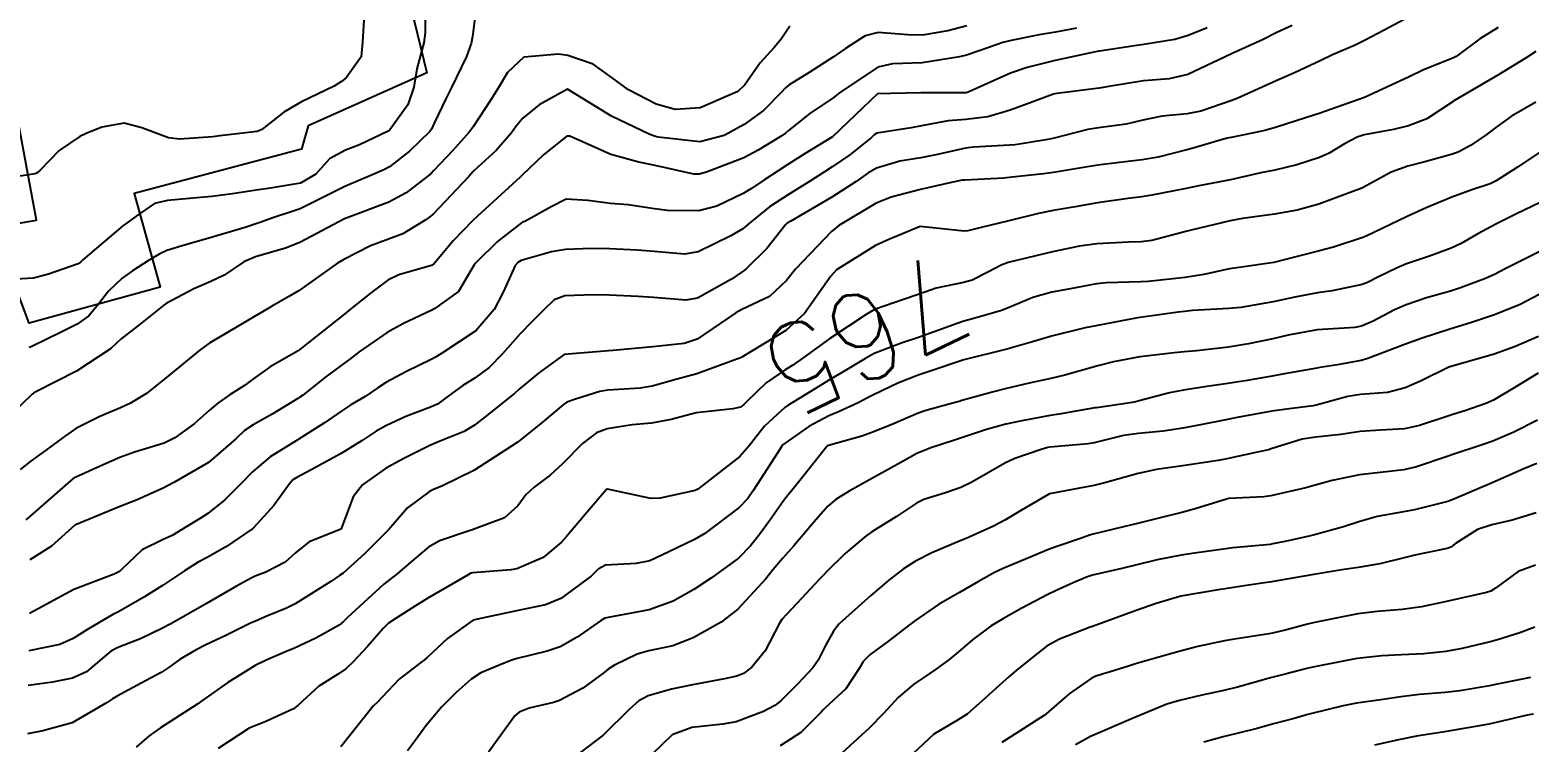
# Model space of a CAD drawing. Header units: metres. Extents: x 318500 to 325275, y 7408834 to 7428799.
# Drawn here: x 323705.4 to 323773.1, y 7420917.8 to 7420950 of the extents above; entities that cross this region are included whole.
import ezdxf
from ezdxf.enums import TextEntityAlignment as Align

# ---------------------------------------------------------------- set-up
doc = ezdxf.new("R2010")
doc.units = ezdxf.units.M
doc.header["$MEASUREMENT"] = 0
for name, color, linetype in [('Cotas', 45, 'Continuous'), ('Curvas de Nivel 1m', 11, 'Continuous'), ('Curvas de Nivel 5m', 15, 'Continuous'), ('Edificações', 30, 'Continuous'), ('Vias Primárias', 230, 'Continuous')]:
    doc.layers.add(name, color=color, linetype=linetype)
doc.styles.add('Style-STANDARD', font='STANDARD.shx')

msp = doc.modelspace()

# ---------------------------------------------------------------- linework, layer by layer
at = {"layer": 'Curvas de Nivel 1m', "flags": 128}
for points, elevation in [([(323725.566, 7420951.362), (323725.362, 7420949.688), (323725.303, 7420949.366), (323725.09, 7420948.784), (323724.42, 7420947.379), (323724.161, 7420946.874), (323723.636, 7420945.772), (323723.516, 7420945.507), (323723.441, 7420945.392), (323722.515, 7420944.503), (323721.606, 7420943.801), (323721.357, 7420943.661), (323720.799, 7420943.422), (323719.595, 7420942.91), (323718.482, 7420942.355), (323717.577, 7420941.905), (323717.261, 7420941.787), (323716.293, 7420941.483), (323715.77, 7420941.286), (323715.567, 7420941.214), (323715.14, 7420941.071), (323713.561, 7420940.608), (323712.247, 7420940.23), (323711.555, 7420940.015), (323711.238, 7420939.868), (323710.731, 7420939.558), (323710.005, 7420939.104), (323709.538, 7420938.771), (323708.924, 7420938.184), (323708.463, 7420937.586), (323708.034, 7420937.07), (323707.506, 7420936.683), (323706.784, 7420936.327), (323705.491, 7420935.684), (323705.451, 7420935.67), (323705.327, 7420935.632)], 774), ([(323720.462, 7420950.665), (323720.399, 7420949.429), (323720.337, 7420948.763), (323719.656, 7420947.814), (323719.445, 7420947.651), (323719.109, 7420947.448), (323717.643, 7420946.738), (323716.844, 7420946.272), (323715.838, 7420945.488), (323715.702, 7420945.417), (323715.629, 7420945.399), (323713.946, 7420945.195), (323713.625, 7420945.154), (323712.12, 7420945.045), (323711.623, 7420945.109), (323710.426, 7420945.562), (323709.632, 7420945.778), (323708.613, 7420945.585), (323707.915, 7420945.307), (323707.624, 7420945.174), (323706.686, 7420944.541), (323705.817, 7420943.627), (323705.703, 7420943.524), (323705.598, 7420943.482), (323704.005, 7420943.234)], 776), ([(323767.707, 7420950.592), (323766.547, 7420949.968), (323765.69, 7420949.523), (323765.231, 7420949.293), (323764.216, 7420948.852), (323763.677, 7420948.609), (323762.499, 7420948.044), (323761.668, 7420947.683), (323759.939, 7420946.906), (323759.738, 7420946.83), (323759.658, 7420946.8), (323758.265, 7420946.317), (323757.649, 7420946.196), (323756.511, 7420946.088), (323755.644, 7420945.9), (323754.892, 7420945.72), (323753.638, 7420945.556), (323753.156, 7420945.478), (323751.631, 7420945.099), (323751.57, 7420945.081), (323751.262, 7420945.024), (323749.871, 7420944.793), (323749.626, 7420944.77), (323747.995, 7420944.693), (323747.624, 7420944.64), (323746.36, 7420944.348), (323745.617, 7420944.21), (323744.665, 7420944.059), (323743.609, 7420943.738), (323743.22, 7420943.511), (323742.687, 7420943.134), (323741.593, 7420942.427), (323739.739, 7420941.335), (323739.581, 7420941.244), (323739.542, 7420941.218), (323739.503, 7420941.181), (323738.651, 7420940.102), (323737.744, 7420939.198), (323737.638, 7420939.11), (323737.548, 7420939.049), (323737.061, 7420938.725), (323735.529, 7420937.858), (323734.999, 7420937.764), (323733.53, 7420937.898), (323732.851, 7420937.94), (323731.531, 7420937.995), (323730.806, 7420938.015), (323729.53, 7420937.967), (323729.056, 7420937.785), (323728.566, 7420937.32), (323728.047, 7420936.793), (323727.509, 7420936.251), (323726.723, 7420935.342), (323726.118, 7420934.723), (323725.483, 7420934.26), (323724.931, 7420933.915), (323724.208, 7420933.379), (323723.774, 7420933.077), (323723.463, 7420932.934), (323722.348, 7420932.51), (323721.45, 7420932.097), (323721.013, 7420931.85), (323720.377, 7420931.426), (323719.434, 7420930.837), (323718.067, 7420930.101), (323717.423, 7420929.758), (323717.249, 7420929.645), (323717.09, 7420929.473), (323716.394, 7420928.492), (323715.482, 7420927.489), (323715.432, 7420927.447), (323715.389, 7420927.413), (323714.252, 7420926.632), (323713.369, 7420926.141), (323712.968, 7420925.924), (323712.35, 7420925.535), (323711.353, 7420924.871), (323710.549, 7420924.357), (323709.341, 7420923.672), (323709.148, 7420923.573), (323708.009, 7420922.91), (323707.323, 7420922.471), (323706.718, 7420922.21), (323705.314, 7420921.923)], 768), ([(323739.695, 7420950.149), (323739.309, 7420949.56), (323738.995, 7420949.187), (323738.362, 7420948.504), (323737.663, 7420947.509), (323737.348, 7420947.205), (323735.649, 7420946.471), (323734.512, 7420946.382), (323733.651, 7420946.628), (323732.407, 7420947.273), (323731.665, 7420947.816), (323730.814, 7420948.435), (323729.675, 7420948.829), (323729.245, 7420948.885), (323727.674, 7420948.75), (323726.946, 7420948.068), (323726.522, 7420947.351), (323726.186, 7420946.818), (323725.64, 7420946.002), (323725.392, 7420945.605), (323725.216, 7420945.366), (323724.466, 7420944.529), (323723.603, 7420943.609), (323723.49, 7420943.502), (323723.362, 7420943.392), (323722.368, 7420942.627), (323721.588, 7420942.204), (323719.58, 7420941.44), (323717.559, 7420940.375), (323716.913, 7420940.12), (323715.552, 7420939.734), (323715.025, 7420939.498), (323714.145, 7420938.907), (323713.536, 7420938.609), (323712.773, 7420938.289), (323711.521, 7420937.624), (323711.476, 7420937.595), (323711.413, 7420937.551), (323710.363, 7420936.706), (323709.497, 7420936.02), (323709.262, 7420935.805), (323709.002, 7420935.577), (323707.48, 7420934.559), (323705.63, 7420933.628), (323705.527, 7420933.571), (323705.468, 7420933.523), (323704.512, 7420932.581)], 773), ([(323747.697, 7420950.176), (323746.839, 7420949.937), (323745.69, 7420949.743), (323745.027, 7420949.769), (323743.691, 7420949.864), (323743.104, 7420949.713), (323742.213, 7420949.142), (323741.676, 7420948.773), (323740.571, 7420948.068), (323739.663, 7420947.502), (323739.487, 7420947.356), (323739.337, 7420947.183), (323738.5, 7420946.339), (323737.638, 7420945.717), (323736.728, 7420945.214), (323735.625, 7420944.93), (323733.744, 7420945.143), (323733.629, 7420945.169), (323733.365, 7420945.263), (323731.642, 7420946.083), (323729.66, 7420947.31), (323728.374, 7420946.604), (323727.64, 7420946.001), (323727.336, 7420945.633), (323727.125, 7420945.338), (323726.435, 7420944.53), (323725.606, 7420943.782), (323725.388, 7420943.579), (323725.19, 7420943.366), (323723.583, 7420941.658), (323723.437, 7420941.536), (323723.226, 7420941.394), (323722.207, 7420940.767), (323721.567, 7420940.522), (323720.76, 7420940.224), (323719.553, 7420939.611), (323719.269, 7420939.444), (323718.27, 7420938.728), (323717.531, 7420938.21), (323717.071, 7420937.931), (323716.277, 7420937.482), (323715.799, 7420937.205), (323715.515, 7420937.035), (323714.362, 7420936.36), (323713.503, 7420935.849), (323713.055, 7420935.527), (323711.477, 7420934.228), (323711.104, 7420933.923), (323710.635, 7420933.558), (323709.919, 7420933.11), (323709.46, 7420932.907), (323708.527, 7420932.511), (323707.445, 7420931.963), (323707.225, 7420931.821), (323706.934, 7420931.608), (323706.069, 7420930.982), (323705.423, 7420930.512), (323704.931, 7420930.121)], 772), ([(323752.644, 7420950.058), (323751.693, 7420949.89), (323750.962, 7420949.756), (323749.687, 7420949.513), (323749.316, 7420949.415), (323748.3, 7420949.061), (323747.678, 7420948.845), (323747.366, 7420948.763), (323745.674, 7420948.495), (323744.332, 7420948.455), (323743.672, 7420948.295), (323741.938, 7420947.146), (323741.789, 7420947.018), (323741.656, 7420946.913), (323740.601, 7420946.211), (323739.634, 7420945.434), (323739.496, 7420945.317), (323739.303, 7420945.183), (323738.267, 7420944.546), (323737.615, 7420944.197), (323735.934, 7420943.554), (323735.604, 7420943.471), (323735.365, 7420943.472), (323733.609, 7420943.852), (323732.868, 7420944.011), (323731.616, 7420944.356), (323729.754, 7420945.182), (323729.628, 7420945.18), (323728.586, 7420944.35), (323727.601, 7420943.422), (323727.554, 7420943.377), (323727.509, 7420943.331), (323725.582, 7420941.573), (323725.363, 7420941.363), (323724.492, 7420940.45), (323723.595, 7420939.389), (323723.573, 7420939.366), (323723.549, 7420939.351), (323722.03, 7420938.918), (323721.539, 7420938.681), (323720.814, 7420938.137), (323719.947, 7420937.434), (323719.516, 7420937.088), (323717.645, 7420935.611), (323717.5, 7420935.5), (323717.483, 7420935.487), (323717.45, 7420935.47), (323716.22, 7420934.752), (323715.481, 7420934.232), (323715.057, 7420933.916), (323714.421, 7420933.506), (323713.86, 7420933.118), (323713.459, 7420932.78), (323712.793, 7420932.187), (323711.919, 7420931.543), (323711.438, 7420931.314), (323710.094, 7420930.903), (323709.426, 7420930.658), (323708.678, 7420930.324), (323707.412, 7420929.758), (323707.312, 7420929.701), (323707.195, 7420929.603), (323705.394, 7420928.022), (323705.189, 7420927.835)], 771), ([(323771.7, 7420950.097), (323770.865, 7420949.59), (323769.792, 7420948.778), (323769.679, 7420948.719), (323768.297, 7420948.17), (323767.671, 7420947.861), (323765.855, 7420947.021), (323765.661, 7420946.931), (323765.405, 7420946.834), (323764.122, 7420946.384), (323763.65, 7420946.22), (323762.621, 7420945.895), (323761.641, 7420945.581), (323761.098, 7420945.428), (323759.633, 7420945.128), (323759.459, 7420945.086), (323758.874, 7420944.921), (323757.92, 7420944.641), (323757.624, 7420944.561), (323756.341, 7420944.231), (323755.617, 7420944.109), (323754.591, 7420944), (323753.613, 7420943.875), (323752.865, 7420943.748), (323751.608, 7420943.542), (323751.155, 7420943.477), (323749.604, 7420943.309), (323749.356, 7420943.291), (323747.602, 7420943.201), (323747.483, 7420943.19), (323746.918, 7420943.08), (323745.597, 7420942.78), (323744.278, 7420942.428), (323743.59, 7420942.149), (323741.91, 7420941.145), (323741.576, 7420940.875), (323739.949, 7420939.174), (323739.542, 7420938.664), (323738.781, 7420937.937), (323737.522, 7420937.348), (323737.263, 7420937.204), (323735.508, 7420936.014), (323734.93, 7420935.812), (323733.504, 7420935.659), (323731.719, 7420935.494), (323731.502, 7420935.477), (323729.5, 7420935.31), (323728.341, 7420934.467), (323727.476, 7420933.748), (323727.255, 7420933.552), (323726.991, 7420933.337), (323726.145, 7420932.665), (323725.451, 7420932.115), (323724.983, 7420931.831), (323723.857, 7420931.384), (323723.438, 7420931.205), (323722.235, 7420930.599), (323721.427, 7420930.156), (323720.392, 7420929.425), (323719.968, 7420928.875), (323719.425, 7420927.439), (323719.411, 7420927.419), (323719.389, 7420927.406), (323717.99, 7420926.852), (323717.373, 7420926.354), (323716.906, 7420925.936), (323716.028, 7420925.483), (323715.548, 7420925.298), (323715.357, 7420925.21), (323714.697, 7420924.843), (323713.345, 7420924.064), (323712.433, 7420923.534), (323711.731, 7420923.147), (323711.331, 7420922.93), (323710.399, 7420922.484), (323709.317, 7420922.056), (323709.002, 7420921.888), (323708.635, 7420921.58), (323707.923, 7420920.969), (323707.296, 7420920.689), (323706.395, 7420920.512), (323705.291, 7420920.355)], 767), ([(323762.389, 7420950.184), (323761.695, 7420949.87), (323761.048, 7420949.531), (323759.68, 7420948.925), (323759.648, 7420948.91), (323757.67, 7420947.973), (323756.835, 7420947.782), (323755.667, 7420947.685), (323754.104, 7420947.423), (323753.664, 7420947.348), (323751.756, 7420947.114), (323751.661, 7420947.095), (323751.6, 7420947.081), (323751.439, 7420947.022), (323750.147, 7420946.54), (323749.65, 7420946.361), (323748.644, 7420946.056), (323747.643, 7420945.939), (323746.848, 7420945.876), (323745.638, 7420945.645), (323745.175, 7420945.566), (323743.633, 7420945.315), (323743.509, 7420945.244), (323743.379, 7420945.124), (323742.409, 7420944.347), (323741.61, 7420943.791), (323741.22, 7420943.541), (323740.633, 7420943.165), (323739.593, 7420942.523), (323738.781, 7420941.995), (323737.795, 7420941.198), (323737.685, 7420941.092), (323737.577, 7420940.998), (323737.036, 7420940.672), (323735.561, 7420939.948), (323734.944, 7420939.851), (323733.561, 7420939.97), (323732.793, 7420940.03), (323731.562, 7420940.086), (323730.744, 7420940.11), (323729.561, 7420940.066), (323728.928, 7420939.948), (323727.554, 7420939.566), (323727.405, 7420939.48), (323727.288, 7420939.334), (323726.747, 7420938.126), (323726.347, 7420937.348), (323725.51, 7420936.39), (323724, 7420935.383), (323723.684, 7420935.201), (323723.496, 7420935.095), (323722.355, 7420934.533), (323721.48, 7420934.059), (323721.09, 7420933.801), (323720.509, 7420933.424), (323719.863, 7420933.035), (323719.46, 7420932.77), (323718.678, 7420932.226), (323717.493, 7420931.469), (323717.44, 7420931.437), (323716.222, 7420930.692), (323715.425, 7420930.018), (323714.923, 7420929.497), (323714.173, 7420928.744), (323713.399, 7420928.128), (323713.033, 7420927.888), (323712.458, 7420927.534), (323711.79, 7420927.138), (323711.381, 7420926.951), (323710.444, 7420926.489), (323709.482, 7420925.569), (323709.416, 7420925.513), (323709.359, 7420925.478), (323709.178, 7420925.392), (323707.351, 7420924.695), (323705.378, 7420923.629), (323705.354, 7420923.616)], 769), ([(323773.396, 7420949.013), (323772.952, 7420948.731), (323771.672, 7420947.935), (323769.698, 7420946.779), (323769.675, 7420946.765), (323769.66, 7420946.753), (323768.476, 7420945.963), (323767.643, 7420945.644), (323766.958, 7420945.492), (323765.636, 7420945.24), (323765.328, 7420945.141), (323764.749, 7420944.843), (323764.055, 7420944.422), (323763.62, 7420944.217), (323762.6, 7420943.886), (323761.612, 7420943.648), (323760.979, 7420943.52), (323759.605, 7420943.214), (323759.359, 7420943.158), (323758.171, 7420942.931), (323757.599, 7420942.823), (323756.043, 7420942.509), (323755.595, 7420942.434), (323754.986, 7420942.361), (323753.592, 7420942.173), (323752.581, 7420941.996), (323751.588, 7420941.817), (323750.927, 7420941.687), (323749.583, 7420941.352), (323748.338, 7420941.059), (323747.735, 7420940.911), (323747.577, 7420940.89), (323745.58, 7420941.1), (323744.174, 7420940.51), (323743.567, 7420940.235), (323741.803, 7420939.146), (323741.546, 7420938.862), (323740.361, 7420937.167), (323739.512, 7420936.395), (323737.528, 7420935.2), (323737.511, 7420935.188), (323737.47, 7420935.171), (323735.488, 7420934.445), (323734.546, 7420934.178), (323733.48, 7420933.89), (323732.939, 7420933.798), (323731.476, 7420933.71), (323731.111, 7420933.65), (323730.009, 7420933.302), (323729.622, 7420933.154), (323729.466, 7420933.057), (323728.521, 7420932.252), (323727.441, 7420931.381), (323727.414, 7420931.357), (323727.376, 7420931.331), (323725.427, 7420930.065), (323724.008, 7420929.381), (323723.594, 7420929.211), (323723.416, 7420929.12), (323722.423, 7420928.381), (323721.579, 7420927.408), (323721.488, 7420927.309), (323721.387, 7420927.212), (323720.485, 7420926.312), (323719.513, 7420925.438), (323719.359, 7420925.322), (323718.963, 7420925.053), (323717.346, 7420924.046), (323716.965, 7420923.852), (323716.075, 7420923.483), (323715.557, 7420923.267), (323715.335, 7420923.166), (323714.223, 7420922.61), (323713.32, 7420922.195), (323712.871, 7420921.973), (323712.155, 7420921.537), (323711.664, 7420921.186), (323711.301, 7420920.941), (323710.395, 7420920.458), (323709.284, 7420919.85), (323709.106, 7420919.75), (323708.826, 7420919.577), (323707.271, 7420918.667), (323705.953, 7420918.306), (323705.265, 7420918.174)], 766), ([(323773.627, 7420944.492), (323772.57, 7420943.781), (323771.606, 7420943.168), (323771.326, 7420943.033), (323770.543, 7420942.766), (323769.596, 7420942.428), (323768.436, 7420941.947), (323767.588, 7420941.557), (323766.081, 7420940.822), (323765.738, 7420940.667), (323765.577, 7420940.602), (323764.253, 7420940.166), (323763.567, 7420939.988), (323762.676, 7420939.756), (323761.559, 7420939.479), (323759.889, 7420939.239), (323759.554, 7420939.185), (323758.405, 7420938.927), (323757.548, 7420938.79), (323755.883, 7420938.619), (323755.545, 7420938.6), (323753.979, 7420938.548), (323753.543, 7420938.503), (323752.277, 7420938.271), (323751.537, 7420938.127), (323750.676, 7420937.885), (323749.526, 7420937.411), (323749.262, 7420937.306), (323748.426, 7420937.056), (323747.517, 7420936.799), (323747.09, 7420936.651), (323745.51, 7420936.081), (323744.769, 7420935.845), (323743.502, 7420935.354), (323743.088, 7420935.126), (323742.103, 7420934.529), (323741.485, 7420934.164), (323740.856, 7420933.779), (323739.854, 7420933.166), (323739.614, 7420933.022), (323739.466, 7420932.924), (323738.556, 7420932.081), (323737.852, 7420931.194), (323737.435, 7420930.705), (323735.543, 7420929.228), (323735.419, 7420929.173), (323733.834, 7420928.826), (323733.413, 7420928.805), (323731.466, 7420929.233), (323731.419, 7420929.218), (323730.526, 7420928.171), (323729.791, 7420927.304), (323729.603, 7420927.09), (323729.383, 7420926.834), (323728.554, 7420926.136), (323727.364, 7420925.627), (323727.114, 7420925.583), (323725.361, 7420925.446), (323725.292, 7420925.43), (323725.168, 7420925.363), (323723.349, 7420924.3), (323722.789, 7420923.952), (323721.913, 7420923.404), (323721.573, 7420923.171), (323721.333, 7420922.934), (323720.618, 7420922.123), (323719.967, 7420921.43), (323719.632, 7420921.108), (323719.302, 7420920.881), (323718.418, 7420920.328), (323717.483, 7420919.467), (323717.278, 7420919.296), (323716.026, 7420918.729), (323715.269, 7420918.421), (323713.871, 7420917.511)], 764), ([(323773.595, 7420942.182), (323772.522, 7420941.669), (323771.585, 7420941.201), (323770.779, 7420940.762), (323770.018, 7420940.328), (323769.57, 7420940.117), (323768.591, 7420939.764), (323767.559, 7420939.414), (323767.124, 7420939.239), (323766.29, 7420938.819), (323765.797, 7420938.575), (323765.545, 7420938.477), (323764.195, 7420938.196), (323763.539, 7420938.108), (323762.501, 7420937.905), (323761.532, 7420937.689), (323760.063, 7420937.437), (323759.527, 7420937.39), (323757.893, 7420937.302), (323757.525, 7420937.262), (323757.239, 7420937.228), (323755.52, 7420936.993), (323755.492, 7420936.989), (323755.333, 7420936.963), (323753.516, 7420936.615), (323753.034, 7420936.516), (323751.511, 7420936.14), (323750.657, 7420935.88), (323749.505, 7420935.554), (323747.557, 7420935.069), (323747.514, 7420935.055), (323746.029, 7420934.555), (323745.489, 7420934.377), (323744.573, 7420934.019), (323743.476, 7420933.499), (323743.231, 7420933.366), (323742.782, 7420933.13), (323741.887, 7420932.721), (323741.461, 7420932.548), (323740.548, 7420932.065), (323739.442, 7420931.282), (323739.383, 7420931.229), (323739.338, 7420931.172), (323739.151, 7420930.888), (323738.055, 7420929.19), (323737.797, 7420928.812), (323737.408, 7420928.392), (323735.861, 7420927.223), (323735.386, 7420926.952), (323734.229, 7420926.389), (323733.371, 7420925.982), (323732.761, 7420925.868), (323731.368, 7420925.798), (323731.045, 7420925.605), (323730.72, 7420925.29), (323729.35, 7420924.29), (323728.661, 7420924.002), (323727.344, 7420923.727), (323725.592, 7420923.356), (323725.395, 7420923.303), (323725.339, 7420923.281), (323724.231, 7420922.471), (323723.313, 7420921.62), (323723.192, 7420921.511), (323723.024, 7420921.393), (323722.054, 7420920.647), (323721.286, 7420919.834), (323721.079, 7420919.618), (323720.871, 7420919.416), (323719.411, 7420917.588)], 763), ([(323773.569, 7420939.977), (323771.979, 7420939.166), (323771.553, 7420938.952), (323771.418, 7420938.886), (323771.127, 7420938.756), (323769.986, 7420938.33), (323769.541, 7420938.184), (323768.456, 7420937.871), (323767.531, 7420937.563), (323767.004, 7420937.331), (323766.046, 7420936.822), (323765.518, 7420936.596), (323765.221, 7420936.539), (323763.516, 7420936.437), (323762.204, 7420936.183), (323761.511, 7420936.02), (323760.408, 7420935.796), (323759.507, 7420935.643), (323758.059, 7420935.485), (323757.505, 7420935.435), (323757.058, 7420935.391), (323755.502, 7420935.205), (323754.321, 7420934.978), (323753.67, 7420934.815), (323753.497, 7420934.769), (323752.113, 7420934.388), (323751.488, 7420934.237), (323750.5, 7420934.015), (323749.481, 7420933.781), (323748.898, 7420933.629), (323747.472, 7420933.23), (323747.35, 7420933.194), (323746.937, 7420933.078), (323745.798, 7420932.762), (323745.463, 7420932.645), (323744.383, 7420932.184), (323743.45, 7420931.797), (323742.955, 7420931.619), (323741.441, 7420931.203), (323741.405, 7420931.186), (323741.363, 7420931.151), (323740.515, 7420930.073), (323739.785, 7420929.166), (323739.618, 7420928.967), (323739.413, 7420928.701), (323738.774, 7420927.804), (323738.322, 7420927.186), (323737.914, 7420926.66), (323737.374, 7420926.104), (323736.159, 7420925.218), (323735.355, 7420924.694), (323734.425, 7420924.163), (323733.345, 7420923.771), (323731.495, 7420923.431), (323731.341, 7420923.393), (323731.149, 7420923.283), (323730.091, 7420922.536), (323729.322, 7420922.101), (323728.736, 7420921.899), (323727.313, 7420921.555), (323727.141, 7420921.504), (323726.713, 7420921.339), (323725.736, 7420920.921), (323725.299, 7420920.645), (323724.617, 7420920.043), (323723.959, 7420919.38), (323723.272, 7420918.551), (323722.783, 7420917.876), (323722.42, 7420917.398)], 762), ([(323773.54, 7420938.033), (323772.688, 7420937.578), (323771.525, 7420937.107), (323771.261, 7420937.016), (323770.493, 7420936.765), (323769.517, 7420936.463), (323768.256, 7420936.049), (323767.51, 7420935.777), (323765.808, 7420935.131), (323765.502, 7420935.04), (323764.44, 7420934.846), (323763.633, 7420934.723), (323763.498, 7420934.699), (323761.95, 7420934.419), (323761.492, 7420934.339), (323760.268, 7420934.119), (323759.486, 7420934.001), (323758.533, 7420933.875), (323757.482, 7420933.71), (323756.841, 7420933.585), (323755.474, 7420933.216), (323755.27, 7420933.166), (323754.064, 7420932.981), (323753.549, 7420932.909), (323753.469, 7420932.901), (323751.861, 7420932.617), (323751.463, 7420932.553), (323750.17, 7420932.322), (323749.457, 7420932.168), (323748.578, 7420931.928), (323747.447, 7420931.544), (323747.094, 7420931.426), (323746.062, 7420931.091), (323745.437, 7420930.834), (323744.841, 7420930.513), (323743.426, 7420929.723), (323742.383, 7420929.136), (323741.783, 7420928.776), (323741.41, 7420928.455), (323740.798, 7420927.757), (323740.299, 7420927.161), (323739.877, 7420926.671), (323739.374, 7420926.11), (323738.949, 7420925.594), (323738.614, 7420925.181), (323737.346, 7420923.806), (323736.596, 7420923.211), (323735.329, 7420922.504), (323734.412, 7420922.15), (323733.32, 7420921.915), (323732.8, 7420921.775), (323731.774, 7420921.273), (323731.493, 7420921.091), (323731.305, 7420920.945), (323730.35, 7420920.238), (323729.285, 7420919.676), (323729.013, 7420919.583), (323727.921, 7420919.324), (323727.463, 7420919.143), (323727.276, 7420918.979), (323726.078, 7420917.348)], 761), ([(323773.496, 7420934.474), (323772.417, 7420933.805), (323771.478, 7420933.252), (323771.135, 7420933.095), (323770.19, 7420932.769), (323769.646, 7420932.599), (323769.466, 7420932.543), (323768.146, 7420932.107), (323767.457, 7420931.956), (323766.374, 7420931.898), (323765.455, 7420931.835), (323764.59, 7420931.706), (323763.451, 7420931.579), (323762.834, 7420931.481), (323761.442, 7420931.045), (323761.315, 7420931.008), (323760.749, 7420930.89), (323759.437, 7420930.6), (323759.041, 7420930.521), (323757.433, 7420930.28), (323756.265, 7420930.118), (323755.43, 7420929.936), (323753.969, 7420929.525), (323753.424, 7420929.393), (323751.42, 7420929.02), (323750.162, 7420928.28), (323749.402, 7420927.828), (323748.895, 7420927.55), (323747.801, 7420927.064), (323747.512, 7420926.944), (323747.387, 7420926.891), (323746.118, 7420926.343), (323745.373, 7420925.972), (323744.838, 7420925.628), (323744.162, 7420925.108), (323743.353, 7420924.425), (323741.932, 7420923.141), (323741.667, 7420922.813), (323741.326, 7420922.19), (323740.976, 7420921.492), (323740.736, 7420921.156), (323740.042, 7420920.419), (323739.287, 7420919.663), (323739.014, 7420919.444), (323738.511, 7420919.182), (323737.275, 7420918.712), (323736.666, 7420918.601), (323735.272, 7420918.454), (323734.38, 7420918.128), (323733.483, 7420917.248)], 759), ([(323773.464, 7420932.346), (323772.394, 7420931.798), (323771.45, 7420931.397), (323770.97, 7420931.234), (323769.601, 7420930.778), (323769.439, 7420930.722), (323767.998, 7420930.231), (323767.433, 7420930.095), (323766.63, 7420930.01), (323765.431, 7420929.882), (323764.202, 7420929.623), (323763.426, 7420929.413), (323762.999, 7420929.29), (323761.42, 7420928.925), (323761.105, 7420928.885), (323759.526, 7420928.8), (323759.418, 7420928.779), (323758.001, 7420928.342), (323757.409, 7420928.18), (323756.429, 7420927.926), (323755.401, 7420927.672), (323754.828, 7420927.539), (323753.393, 7420927.193), (323753.238, 7420927.147), (323752.827, 7420926.998), (323751.763, 7420926.635), (323751.382, 7420926.495), (323750.343, 7420926.058), (323749.369, 7420925.659), (323748.945, 7420925.468), (323748.226, 7420925.057), (323747.355, 7420924.554), (323746.412, 7420924.017), (323745.342, 7420923.28), (323745.101, 7420923.094), (323744.105, 7420922.332), (323743.319, 7420921.753), (323743.004, 7420921.435), (323742.824, 7420921.127), (323742.232, 7420920.2), (323741.283, 7420919.325), (323741.189, 7420919.243), (323741.106, 7420919.152), (323740.2, 7420918.232), (323739.265, 7420917.634)], 758), ([(323773.437, 7420930.381), (323772.851, 7420930.145), (323771.428, 7420929.515), (323769.684, 7420928.776), (323769.498, 7420928.7), (323769.418, 7420928.668), (323767.911, 7420928.297), (323767.411, 7420928.204), (323766.23, 7420927.995), (323765.404, 7420927.757), (323764.71, 7420927.531), (323763.395, 7420927.167), (323763.149, 7420927.107), (323762.125, 7420926.873), (323761.516, 7420926.751), (323761.388, 7420926.732), (323759.714, 7420926.576), (323759.384, 7420926.533), (323757.977, 7420926.335), (323757.38, 7420926.252), (323756.287, 7420926.04), (323755.373, 7420925.803), (323754.701, 7420925.639), (323753.365, 7420925.342), (323753.1, 7420925.258), (323752.488, 7420924.999), (323751.721, 7420924.641), (323751.355, 7420924.462), (323750.149, 7420923.829), (323749.343, 7420923.384), (323748.796, 7420923.048), (323747.962, 7420922.429), (323747.322, 7420921.88), (323746.875, 7420921.516), (323746.272, 7420921.08), (323745.702, 7420920.688), (323745.3, 7420920.413), (323744.584, 7420919.807), (323743.947, 7420919.11), (323743.273, 7420918.425), (323741.885, 7420917.141)], 757), ([(323773.412, 7420928.155), (323772.322, 7420927.821), (323771.403, 7420927.621), (323770.761, 7420927.398), (323769.77, 7420926.774), (323769.551, 7420926.614), (323769.386, 7420926.543), (323767.926, 7420926.25), (323767.38, 7420926.113), (323766.341, 7420925.85), (323765.373, 7420925.687), (323764.637, 7420925.575), (323763.368, 7420925.372), (323762.932, 7420925.299), (323761.362, 7420925.024), (323761.238, 7420925.006), (323760.421, 7420924.894), (323759.358, 7420924.72), (323759.135, 7420924.691), (323757.354, 7420924.389), (323756.244, 7420924.058), (323755.348, 7420923.744), (323753.375, 7420923.025), (323753.34, 7420923.016), (323753.325, 7420923.006), (323753.27, 7420922.991), (323751.882, 7420922.454), (323751.327, 7420922.141), (323750.686, 7420921.653), (323749.916, 7420921.031), (323749.591, 7420920.751), (323749.302, 7420920.497), (323748.54, 7420919.802), (323747.711, 7420919.064), (323747.277, 7420918.786), (323746.201, 7420918.15), (323745.262, 7420917.28)], 756), ([(323773.343, 7420922.997), (323772.665, 7420922.73), (323771.66, 7420922.421), (323771.334, 7420922.334), (323770.069, 7420922.029), (323769.327, 7420921.889), (323768.331, 7420921.784), (323767.324, 7420921.743), (323766.438, 7420921.699), (323765.321, 7420921.567), (323764.697, 7420921.461), (323763.315, 7420921.187), (323763.049, 7420921.127), (323762.066, 7420920.872), (323761.472, 7420920.713), (323761.307, 7420920.664), (323759.924, 7420920.277), (323759.298, 7420920.135), (323758.303, 7420919.917), (323757.291, 7420919.68), (323756.719, 7420919.508), (323755.384, 7420918.958), (323755.28, 7420918.915), (323755.198, 7420918.88), (323753.271, 7420918.052), (323752.597, 7420917.666)], 754), ([(323773.152, 7420920.722), (323771.642, 7420920.408), (323771.304, 7420920.342), (323769.957, 7420920.114), (323769.299, 7420920.038), (323768.14, 7420919.949), (323767.296, 7420919.842), (323766.398, 7420919.709), (323765.291, 7420919.552), (323764.691, 7420919.436), (323763.283, 7420919.09), (323763.102, 7420919.043), (323762.473, 7420918.868), (323761.541, 7420918.614), (323761.277, 7420918.541), (323760.806, 7420918.418), (323759.271, 7420918.039), (323758.392, 7420917.795)], 753), ([(323773.285, 7420919.064), (323773, 7420919.009), (323771.861, 7420918.741), (323771.279, 7420918.61), (323771.1, 7420918.574), (323769.275, 7420918.267), (323768.004, 7420918.061), (323767.271, 7420917.915), (323766.103, 7420917.652)], 752)]:
    msp.add_lwpolyline(points, dxfattribs=dict(at, elevation=elevation))
at = {"layer": 'Curvas de Nivel 5m', "flags": 128}
for points, elevation in [([(323723.219, 7420951.395), (323723.228, 7420949.854), (323723.159, 7420949.395), (323722.844, 7420948.222), (323722.717, 7420947.399), (323722.446, 7420946.598), (323721.631, 7420945.474), (323721.549, 7420945.411), (323720.263, 7420944.788), (323719.617, 7420944.543), (323718.903, 7420944.158), (323718.283, 7420943.46), (323717.594, 7420943.061), (323716.238, 7420942.836), (323715.589, 7420942.749), (323714.518, 7420942.574), (323713.584, 7420942.457), (323712.737, 7420942.378), (323711.581, 7420942.279), (323710.998, 7420942.137), (323710.174, 7420941.564), (323709.825, 7420941.31), (323709.566, 7420941.127), (323707.76, 7420939.597), (323707.657, 7420939.49), (323707.547, 7420939.406), (323706.209, 7420938.951), (323705.537, 7420938.768), (323704.476, 7420938.7)], 775), ([(323758.543, 7420950.082), (323757.692, 7420949.735), (323757.081, 7420949.555), (323755.685, 7420949.324), (323755.369, 7420949.28), (323753.681, 7420949.026), (323753.649, 7420949.022), (323753.499, 7420948.993), (323751.676, 7420948.601), (323750.418, 7420948.287), (323749.67, 7420948.028), (323747.757, 7420947.165), (323747.661, 7420947.14), (323745.706, 7420947.145), (323745.66, 7420947.141), (323745.621, 7420947.14), (323744.241, 7420947.114), (323743.677, 7420947.103), (323743.66, 7420947.096), (323742.65, 7420946.13), (323741.63, 7420945.15), (323740.384, 7420944.403), (323739.611, 7420943.908), (323739.173, 7420943.618), (323738.522, 7420943.191), (323737.968, 7420942.824), (323737.594, 7420942.594), (323736.391, 7420942.021), (323735.586, 7420941.812), (323734.165, 7420941.824), (323733.587, 7420941.906), (323732.389, 7420942.073), (323731.589, 7420942.139), (323730.577, 7420942.282), (323729.59, 7420942.331), (323728.911, 7420941.993), (323727.719, 7420941.329), (323727.618, 7420941.291), (323727.579, 7420941.271), (323726.491, 7420940.421), (323725.552, 7420939.506), (323725.481, 7420939.431), (323725.438, 7420939.362), (323724.735, 7420938.169), (323723.66, 7420937.388), (323723.519, 7420937.324), (323722.219, 7420936.697), (323721.509, 7420936.307), (323720.247, 7420935.429), (323719.821, 7420935.109), (323719.491, 7420934.868), (323718.679, 7420934.255), (323717.677, 7420933.467), (323717.558, 7420933.379), (323717.468, 7420933.321), (323716.318, 7420932.62), (323715.45, 7420932.131), (323715.068, 7420931.873), (323714.668, 7420931.502), (323713.429, 7420930.43), (323711.902, 7420929.543), (323711.587, 7420929.378), (323711.416, 7420929.287), (323710.216, 7420928.748), (323709.399, 7420928.436), (323707.39, 7420927.6), (323706.338, 7420926.654), (323705.366, 7420926.035)], 770), ([(323773.4, 7420946.724), (323772.301, 7420946.09), (323771.643, 7420945.62), (323771.152, 7420945.242), (323770.446, 7420944.768), (323769.919, 7420944.482), (323769.624, 7420944.374), (323768.382, 7420944.029), (323767.615, 7420943.825), (323766.862, 7420943.56), (323765.6, 7420942.86), (323765.583, 7420942.847), (323765.54, 7420942.831), (323763.593, 7420942.114), (323762.615, 7420941.845), (323761.588, 7420941.655), (323760.147, 7420941.463), (323759.585, 7420941.362), (323757.819, 7420940.936), (323757.579, 7420940.877), (323756.055, 7420940.473), (323755.572, 7420940.408), (323754.989, 7420940.386), (323753.57, 7420940.317), (323752.774, 7420940.208), (323751.564, 7420939.959), (323750.809, 7420939.78), (323749.556, 7420939.468), (323749.241, 7420939.359), (323748.67, 7420939.053), (323747.934, 7420938.675), (323747.542, 7420938.567), (323746.312, 7420938.315), (323745.534, 7420938.045), (323744.832, 7420937.806), (323743.523, 7420937.342), (323743.14, 7420937.126), (323741.509, 7420936.035), (323740.299, 7420935.162), (323739.828, 7420934.834), (323739.492, 7420934.629), (323738.634, 7420934.032), (323737.748, 7420933.196), (323737.614, 7420933.052), (323737.466, 7420932.93), (323737.118, 7420932.858), (323735.462, 7420932.683), (323734.328, 7420932.371), (323733.454, 7420932.214), (323732.58, 7420932.137), (323731.45, 7420931.953), (323730.963, 7420931.771), (323730.336, 7420931.297), (323729.431, 7420930.377), (323728.873, 7420929.868), (323728.143, 7420929.323), (323727.77, 7420928.971), (323727.407, 7420928.475), (323726.803, 7420927.935), (323725.391, 7420927.411), (323725.355, 7420927.396), (323725.249, 7420927.362), (323723.876, 7420926.889), (323723.378, 7420926.611), (323722.711, 7420926.056), (323721.959, 7420925.404), (323721.622, 7420925.143), (323721.355, 7420924.936), (323719.721, 7420923.434), (323719.532, 7420923.242), (323719.335, 7420923.078), (323718.289, 7420922.492), (323717.319, 7420922.04), (323716.915, 7420921.875), (323716.003, 7420921.483), (323715.543, 7420921.251), (323715.304, 7420921.114), (323714.313, 7420920.487), (323713.284, 7420919.767), (323713.141, 7420919.663), (323712.947, 7420919.525), (323711.269, 7420918.444), (323710.748, 7420918.072), (323710.166, 7420917.561)], 765), ([(323773.514, 7420936.124), (323772.428, 7420935.655), (323771.506, 7420935.327), (323769.577, 7420934.779), (323769.515, 7420934.764), (323769.5, 7420934.753), (323768.179, 7420934.104), (323767.485, 7420933.805), (323766.69, 7420933.604), (323765.48, 7420933.502), (323764.9, 7420933.417), (323763.472, 7420933.019), (323763.343, 7420932.99), (323762.377, 7420932.871), (323761.579, 7420932.768), (323761.468, 7420932.752), (323759.901, 7420932.466), (323759.462, 7420932.376), (323758.253, 7420932.133), (323757.456, 7420931.982), (323756.557, 7420931.845), (323755.452, 7420931.747), (323754.77, 7420931.651), (323753.445, 7420931.32), (323753.167, 7420931.271), (323751.441, 7420931.119), (323751.358, 7420931.104), (323751.042, 7420931.024), (323749.858, 7420930.614), (323749.434, 7420930.417), (323747.913, 7420929.551), (323747.422, 7420929.307), (323746.773, 7420929.076), (323745.742, 7420928.76), (323745.413, 7420928.593), (323744.514, 7420927.993), (323743.393, 7420927.293), (323743.288, 7420927.225), (323743.149, 7420927.124), (323742.202, 7420926.313), (323741.365, 7420925.506), (323741.196, 7420925.319), (323741.04, 7420925.153), (323740.223, 7420924.29), (323739.342, 7420923.337), (323739.229, 7420923.172), (323738.579, 7420921.923), (323737.976, 7420921.19), (323737.597, 7420920.904), (323737.304, 7420920.77), (323736.742, 7420920.649), (323735.297, 7420920.386), (323734.35, 7420920.184), (323733.29, 7420919.888), (323732.877, 7420919.665), (323732.444, 7420919.263), (323731.268, 7420918.113), (323730.188, 7420917.296)], 760), ([(323773.376, 7420925.791), (323772.6, 7420925.503), (323771.571, 7420924.747), (323771.359, 7420924.623), (323771.165, 7420924.56), (323769.354, 7420924.147), (323768.226, 7420923.917), (323767.35, 7420923.789), (323766.232, 7420923.7), (323765.348, 7420923.594), (323763.772, 7420923.282), (323763.343, 7420923.19), (323763.082, 7420923.124), (323762.131, 7420922.872), (323761.497, 7420922.719), (323761.337, 7420922.689), (323759.784, 7420922.452), (323759.332, 7420922.368), (323758.134, 7420922.122), (323757.325, 7420921.911), (323756.578, 7420921.691), (323755.316, 7420921.329), (323755.037, 7420921.241), (323754.161, 7420920.977), (323753.519, 7420920.775), (323753.305, 7420920.678), (323752.316, 7420919.979), (323751.281, 7420919.072), (323751.248, 7420919.043), (323751.207, 7420919.011), (323749.267, 7420917.771)], 755)]:
    msp.add_lwpolyline(points, dxfattribs=dict(at, elevation=elevation))
at = {"layer": 'Edificações'}
msp.add_lwpolyline([(323721.443, 7420955.676), (323723.298, 7420948.042), (323717.933, 7420945.655), (323717.631, 7420944.598), (323710.076, 7420942.598), (323711.247, 7420938.363), (323705.34, 7420936.736), (323703.689, 7420941.062), (323705.671, 7420941.392), (323704.386, 7420948.284), (323704.199, 7420948.871), (323702.107, 7420948.248), (323702.951, 7420945.535), (323701.116, 7420944.765), (323701.667, 7420943.262), (323703.208, 7420943.812), (323703.949, 7420941.603), (323698.69, 7420940.17), (323695.679, 7420948.173), (323692.824, 7420956.838)], dxfattribs=at)
at = {"layer": 'Vias Primárias'}
for points in [[(323715.644, 7420145.548, 0), (323709.04, 7420132.939)], [(323831.088, 7420001.787, 0), (323833.844, 7420008.443, 0.220888)], [(323205.069, 7420933.766, 0), (323207.298, 7420931.929, 0.020742), (323210.311, 7420929.649), (323213.335, 7420928.865), (323214.564, 7420929.479), (323216.061, 7420926.782), (323213.869, 7420925.313), (323213.871, 7420924.556), (323218.068, 7420917.639), (323222.108, 7420910.972), (323227.38, 7420903.131), (323230.217, 7420898.982, 0.38291), (323236.446, 7420897.46), (323249.502, 7420903.926), (323257.59, 7420907.836)]]:
    msp.add_lwpolyline(points, format="xyb", dxfattribs=at)

# ---------------------------------------------------------------- texts
at = {"layer": 'Cotas', "style": 'Style-STANDARD'}
msp.add_text('765', height=4, rotation=205.97372, dxfattribs=at).set_placement((323743.129, 7420936.186, 765), align=Align.MIDDLE_CENTER)

doc.saveas('drawing.dxf')
